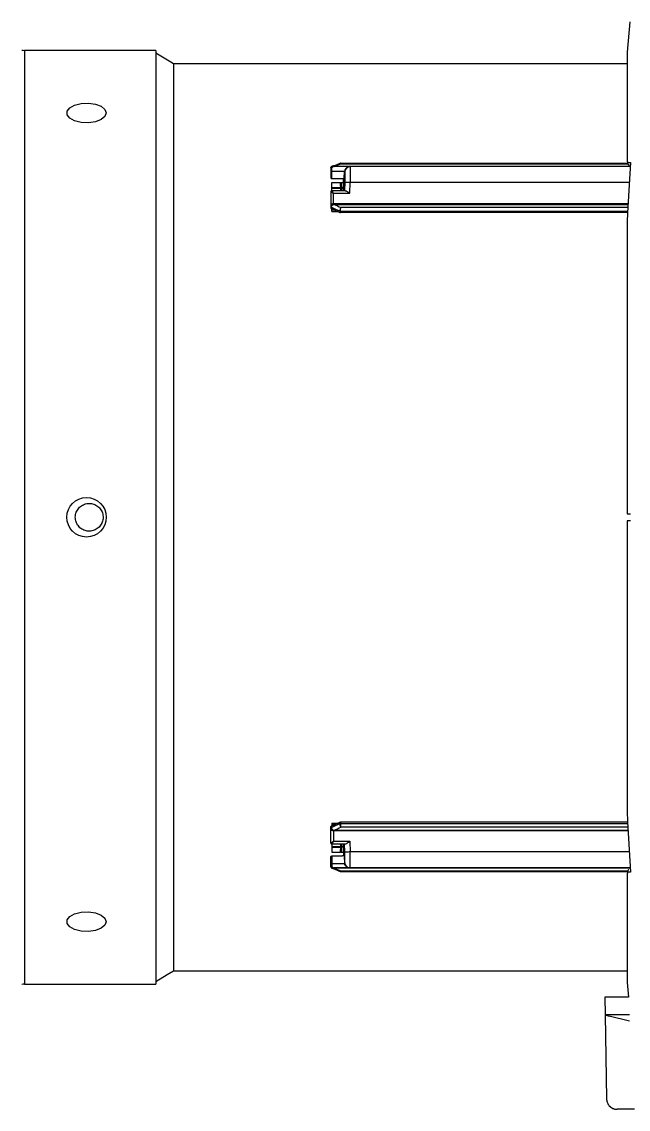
# Model space of a CAD drawing. Extents: x 7 to 113, y 1 to 87.
# Drawn here: x 70.98 to 74.39, y 33.49 to 39.6 of the extents above; entities that cross this region are included whole.
import ezdxf

# ---------------------------------------------------------------- set-up
doc = ezdxf.new("R2010")
doc.units = 0
doc.header["$MEASUREMENT"] = 0
doc.layers.add('OBJECT', color=7, linetype='CONTINUOUS')

msp = doc.modelspace()

# ---------------------------------------------------------------- linework, layer by layer
at = {"layer": 'OBJECT'}
for p, q in [((74.4, 39.6046), (74.3851, 39.4345)), ((71.7331, 39.4437), (70.9935, 39.4437)), ((70.9935, 39.4437), (70.9935, 34.1927)), ((71.7331, 39.4437), (71.7331, 34.1927)), ((74.3851, 39.4345), (74.3851, 38.8302)), ((74.3851, 39.4332), (74.3851, 38.8292)), ((71.8331, 39.3681), (71.8331, 34.2683)), ((74.3851, 39.3681), (71.8331, 39.3681)), ((72.7177, 38.7836), (72.7177, 38.7834)), ((72.7177, 38.7829), (72.7177, 38.7834)), ((72.7177, 38.7829), (72.7177, 38.775)), ((72.7177, 38.775), (72.7227, 38.775)), ((72.7177, 38.775), (72.7177, 38.7685)), ((72.7177, 38.7685), (72.7177, 38.7259)), ((72.7227, 38.7653), (72.7227, 38.775)), ((72.8241, 38.79), (72.7327, 38.79)), ((72.7353, 38.7912), (72.7329, 38.791)), ((72.7353, 38.79), (72.7353, 38.7912)), ((74.4017, 38.7912), (72.7353, 38.7912)), ((72.772, 38.8097), (74.3863, 38.8097)), ((72.7737, 38.806), (74.3876, 38.806)), ((72.8255, 38.79), (72.8241, 38.79)), ((74.4016, 38.79), (72.8255, 38.79)), ((74.3865, 38.8131), (74.4029, 38.8126)), ((74.4029, 38.8126), (74.3865, 38.5301)), ((72.7227, 38.7653), (72.7948, 38.7653)), ((72.7227, 38.7225), (72.7227, 38.7653)), ((72.7227, 38.7225), (72.7828, 38.7225)), ((72.7893, 38.655), (72.7878, 38.7187)), ((72.7895, 38.655), (72.7943, 38.7607)), ((72.7943, 38.7607), (72.7956, 38.7607)), ((72.7177, 38.65), (72.7177, 38.5731)), ((72.7227, 38.655), (72.7985, 38.655)), ((72.7231, 38.7008), (72.7882, 38.7008)), ((72.7231, 38.655), (72.7231, 38.7008)), ((72.7231, 38.6729), (72.7727, 38.6731)), ((72.7231, 38.6693), (72.7727, 38.6696)), ((72.7728, 38.6561), (72.7724, 38.7008)), ((72.7726, 38.7008), (72.7728, 38.6701)), ((72.7728, 38.6701), (72.7728, 38.6561)), ((72.7778, 38.6735), (72.7776, 38.7008)), ((72.7888, 38.6735), (72.7778, 38.6735)), ((72.7779, 38.6666), (72.789, 38.6666)), ((72.7779, 38.655), (72.7779, 38.6666)), ((72.7956, 38.7007), (72.7944, 38.655)), ((72.8241, 38.64), (72.8255, 38.7)), ((74.3964, 38.7), (72.8255, 38.7)), ((72.7327, 38.64), (72.8241, 38.64)), ((72.7327, 38.5806), (72.7327, 38.64)), ((72.7177, 38.5731), (72.7177, 38.5642)), ((72.7177, 38.5647), (72.7177, 38.5642)), ((72.7177, 38.5642), (72.7177, 38.5571)), ((72.7202, 38.5611), (72.7202, 38.5615)), ((72.7202, 38.5539), (72.7202, 38.5611)), ((72.7231, 38.5382), (72.7231, 38.5526)), ((72.7401, 38.5452), (72.7231, 38.5452)), ((72.7231, 38.5382), (72.7562, 38.5382)), ((72.7327, 38.5806), (72.7308, 38.5806)), ((72.7353, 38.5807), (72.7327, 38.5806)), ((72.7329, 38.5775), (72.7353, 38.5774)), ((72.7353, 38.5807), (72.7353, 38.5774)), ((74.3894, 38.5807), (72.7353, 38.5807)), ((72.7353, 38.5774), (74.3892, 38.5774)), ((72.7685, 38.5406), (72.7685, 38.5405)), ((72.7685, 38.5405), (72.7685, 38.5328)), ((72.771, 38.5401), (72.771, 38.5401)), ((72.771, 38.5323), (72.771, 38.5401)), ((72.771, 38.5401), (74.3871, 38.5401)), ((74.3866, 38.5323), (72.771, 38.5323)), ((74.3883, 38.5606), (72.7737, 38.5606)), ((74.3851, 38.4856), (74.3851, 36.8382)), ((74.3851, 38.4848), (74.3851, 36.8384)), ((74.3851, 36.8382), (74.4028, 36.8382)), ((74.3851, 36.7983), (74.3851, 35.1517)), ((74.3851, 36.7982), (74.3851, 35.1508)), ((74.4028, 36.7982), (74.3851, 36.7982)), ((72.7685, 35.0959), (72.7685, 35.1036)), ((72.771, 35.1041), (72.771, 35.0964)), ((74.3866, 35.1041), (72.771, 35.1041)), ((74.3865, 35.1063), (74.4029, 34.8238)), ((72.7177, 35.0722), (72.7177, 35.0793)), ((72.7177, 35.0717), (72.7177, 35.0722)), ((72.7177, 35.0634), (72.7177, 35.0722)), ((72.7177, 34.9865), (72.7177, 35.0634)), ((72.7202, 35.0826), (72.7202, 35.0753)), ((72.7202, 35.0753), (72.7202, 35.075)), ((72.7231, 35.0983), (72.7562, 35.0983)), ((72.7231, 35.0983), (72.7231, 35.0838)), ((72.7401, 35.0912), (72.7231, 35.0912)), ((72.7327, 35.0558), (72.7308, 35.0558)), ((72.7327, 35.0558), (72.7327, 34.9965)), ((72.7353, 35.0558), (72.7327, 35.0558)), ((72.7329, 35.0589), (72.7353, 35.0591)), ((72.7353, 35.0558), (72.7353, 35.0591)), ((72.7353, 35.0591), (74.3892, 35.0591)), ((74.3894, 35.0558), (72.7353, 35.0558)), ((72.7685, 35.0958), (72.7685, 35.0959)), ((72.771, 35.0964), (72.771, 35.0963)), ((72.771, 35.0963), (74.3871, 35.0963)), ((74.3883, 35.0758), (72.7737, 35.0758)), ((72.7227, 34.9815), (72.7985, 34.9815)), ((72.7231, 34.9815), (72.7231, 34.9356)), ((72.7327, 34.9965), (72.8241, 34.9965)), ((72.7728, 34.9803), (72.7724, 34.9356)), ((72.7728, 34.9664), (72.7728, 34.9803)), ((72.7779, 34.9815), (72.7779, 34.9699)), ((72.7893, 34.9815), (72.7878, 34.9178)), ((72.7895, 34.9815), (72.7943, 34.8757)), ((72.7956, 34.9357), (72.7944, 34.9815)), ((72.8241, 34.9965), (72.8255, 34.9365)), ((72.7231, 34.9671), (72.7727, 34.9669)), ((72.7231, 34.9636), (72.7727, 34.9634)), ((72.7231, 34.9356), (72.7882, 34.9356)), ((72.7726, 34.9356), (72.7728, 34.9664)), ((72.7778, 34.9629), (72.7776, 34.9356)), ((72.7888, 34.9629), (72.7778, 34.9629)), ((72.7779, 34.9699), (72.789, 34.9698)), ((74.3964, 34.9365), (72.8255, 34.9365)), ((72.7177, 34.8679), (72.7177, 34.9106)), ((72.7177, 34.8615), (72.7177, 34.8679)), ((72.7177, 34.8615), (72.7227, 34.8615)), ((72.7177, 34.8536), (72.7177, 34.8615)), ((72.7227, 34.914), (72.7227, 34.8711)), ((72.7227, 34.914), (72.7828, 34.914)), ((72.7227, 34.8711), (72.7227, 34.8615)), ((72.7227, 34.8711), (72.7948, 34.8711)), ((72.7943, 34.8757), (72.7956, 34.8757)), ((72.7177, 34.8536), (72.7177, 34.853)), ((72.7177, 34.8529), (72.7177, 34.853)), ((72.8241, 34.8465), (72.7327, 34.8465)), ((72.7353, 34.8452), (72.7329, 34.8454)), ((72.7353, 34.8465), (72.7353, 34.8452)), ((74.4017, 34.8452), (72.7353, 34.8452)), ((72.772, 34.8268), (74.3863, 34.8268)), ((72.7737, 34.8305), (74.3876, 34.8305)), ((72.8255, 34.8465), (72.8241, 34.8465)), ((74.4016, 34.8465), (72.8255, 34.8465)), ((74.3851, 34.8073), (74.3851, 34.2032)), ((74.3851, 34.8063), (74.3851, 34.2019)), ((74.4029, 34.8238), (74.3865, 34.8234)), ((71.8331, 34.2683), (74.3851, 34.2683)), ((70.9935, 34.1927), (71.7331, 34.1927)), ((74.3851, 34.2019), (74.3923, 34.1198)), ((74.2581, 34.1198), (74.2599, 34.0198)), ((74.3923, 34.1198), (74.2581, 34.1198)), ((74.2599, 34.0198), (74.2836, 34.0134)), ((74.3967, 34.0198), (74.2599, 34.0198)), ((74.26, 34.0198), (74.2681, 33.5488)), ((74.3969, 33.9842), (74.2836, 34.0136)), ((74.3285, 33.4898), (74.3281, 33.4898)), ((74.4262, 33.4898), (74.3285, 33.4898))]:
    msp.add_line(p, q, dxfattribs=at)
at = {"layer": 'OBJECT', "flags": 128}
for points in [[(71.8331, 39.3681), (71.8181, 39.3772), (71.7331, 39.4281)], [(71.4541, 39.092), (71.4466, 39.0719), (71.4251, 39.0546), (71.3926, 39.0423), (71.3533, 39.0367), (71.3127, 39.0386), (71.2762, 39.0477), (71.2487, 39.0628), (71.234, 39.0818), (71.234, 39.1022), (71.2487, 39.1212), (71.2762, 39.1363), (71.3127, 39.1454), (71.3533, 39.1472), (71.3926, 39.1417), (71.4251, 39.1294), (71.4466, 39.112), (71.4541, 39.092)], [(72.7177, 38.7685), (72.7178, 38.7679), (72.7181, 38.7673), (72.7186, 38.7668), (72.7192, 38.7663), (72.7199, 38.7659), (72.7208, 38.7656), (72.7217, 38.7654), (72.7227, 38.7653)], [(72.7177, 38.65), (72.7179, 38.6498), (72.7186, 38.6494), (72.7197, 38.6486), (72.7212, 38.6476), (72.7231, 38.6464), (72.7252, 38.645), (72.7276, 38.6434), (72.7301, 38.6417), (72.7327, 38.64)], [(72.7327, 38.64), (72.731, 38.6426), (72.7293, 38.6451), (72.7277, 38.6475), (72.7263, 38.6496), (72.7251, 38.6514), (72.7241, 38.6529), (72.7233, 38.6541), (72.7229, 38.6547), (72.7227, 38.655)], [(72.773, 38.655), (72.773, 38.6551), (72.7728, 38.6561)], [(72.7731, 38.655), (72.773, 38.6554), (72.7728, 38.6561)], [(72.8255, 38.7), (72.8198, 38.7001), (72.8142, 38.7002), (72.8091, 38.7004), (72.8046, 38.7005), (72.8009, 38.7006), (72.7981, 38.7006), (72.7963, 38.7007), (72.7956, 38.7007)], [(72.7327, 38.5806), (72.7327, 38.5802), (72.7328, 38.5798), (72.7328, 38.5794), (72.7328, 38.579), (72.7328, 38.5786), (72.7328, 38.5782), (72.7329, 38.5779), (72.7329, 38.5775)], [(72.7327, 35.0558), (72.7327, 35.0562), (72.7328, 35.0567), (72.7328, 35.0571), (72.7328, 35.0575), (72.7328, 35.0579), (72.7328, 35.0582), (72.7329, 35.0586), (72.7329, 35.0589)], [(72.7177, 34.9865), (72.7179, 34.9866), (72.7186, 34.9871), (72.7197, 34.9878), (72.7212, 34.9888), (72.7231, 34.9901), (72.7252, 34.9915), (72.7276, 34.9931), (72.7301, 34.9948), (72.7327, 34.9965)], [(72.7327, 34.9965), (72.731, 34.9939), (72.7293, 34.9914), (72.7277, 34.989), (72.7263, 34.9868), (72.7251, 34.985), (72.7241, 34.9835), (72.7233, 34.9824), (72.7229, 34.9817), (72.7227, 34.9815)], [(72.773, 34.9815), (72.773, 34.9813), (72.7728, 34.9803)], [(72.7731, 34.9815), (72.773, 34.981), (72.7728, 34.9803)], [(72.8255, 34.9365), (72.8198, 34.9363), (72.8142, 34.9362), (72.8091, 34.9361), (72.8046, 34.936), (72.8009, 34.9359), (72.7981, 34.9358), (72.7963, 34.9358), (72.7956, 34.9357)], [(72.7177, 34.8679), (72.7178, 34.8685), (72.7181, 34.8691), (72.7186, 34.8697), (72.7192, 34.8702), (72.7199, 34.8706), (72.7208, 34.8709), (72.7217, 34.8711), (72.7227, 34.8711)], [(71.4541, 34.5445), (71.4466, 34.5244), (71.4251, 34.5071), (71.3926, 34.4948), (71.3533, 34.4892), (71.3127, 34.4911), (71.2762, 34.5002), (71.2487, 34.5153), (71.234, 34.5343), (71.234, 34.5547), (71.2487, 34.5737), (71.2762, 34.5888), (71.3127, 34.5979), (71.3533, 34.5997), (71.3926, 34.5942), (71.4251, 34.5819), (71.4466, 34.5645), (71.4541, 34.5445)], [(71.7331, 34.2083), (71.7972, 34.2467), (71.8331, 34.2683)]]:
    msp.add_lwpolyline(points, dxfattribs=at)
at = {"layer": 'OBJECT'}
msp.add_circle((71.3431, 36.8182), 0.111, dxfattribs=at)
for centre, radius, start, end in [((70.9935, 39.5687), 0.125, 263.10272, 270), ((74.4001, 39.4332), 0.015, 175, 180), ((72.7327, 38.775), 0.015, 90, 180), ((72.7329, 38.7882), 0.00444, 133.40864, 144.64173), ((72.7314, 38.785), 0.00586, 94.95246, 99.95005), ((72.7302, 38.7909), 0.00265, 339.10428, 2.88317), ((72.8256, 38.76), 0.03, 90.01, 178.59315), ((74.4015, 38.8121), 0.015, 176.18882, 242.58832), ((72.7227, 38.65), 0.005, 90, 180), ((72.7772, 38.6691), 0.00446, 81.67279, 167.25063), ((72.7772, 38.671), 0.00449, 191.90741, 278.23599), ((71.8433, 38.6659), 0.9346, 0.03876, 0.46455), ((72.7215, 38.5651), 0.0038, 185.15599, 250.17204), ((72.7212, 38.5645), 0.00355, 185.39631, 253.06284), ((72.7171, 38.5672), 0.0158, 36.03803, 39.42058), ((72.7307, 38.5694), 0.00828, 88.71081, 92.21758), ((72.7711, 38.5468), 0.00671, 247.60253, 269.51385), ((72.771, 38.5467), 0.00667, 248.27783, 270.27347), ((72.7212, 35.0719), 0.00355, 106.93716, 174.60369), ((72.7215, 35.0714), 0.0038, 109.82796, 174.84401), ((72.7171, 35.0692), 0.0158, 320.57942, 323.96197), ((72.7307, 35.067), 0.00828, 267.78242, 271.28919), ((72.771, 35.0897), 0.00667, 89.72653, 111.72217), ((72.7711, 35.0896), 0.00671, 90.48615, 112.39747), ((72.7227, 34.9865), 0.005, 180, 270), ((72.7772, 34.9655), 0.00449, 81.76401, 168.09259), ((72.7772, 34.9674), 0.00446, 192.74937, 278.32721), ((71.8433, 34.9705), 0.9346, 359.53545, 359.96124), ((72.7327, 34.8615), 0.015, 180, 270), ((72.8256, 34.8765), 0.03, 181.40685, 269.99), ((72.7329, 34.8482), 0.00444, 215.35827, 226.59136), ((72.7314, 34.8515), 0.00586, 260.04995, 265.04754), ((72.7302, 34.8455), 0.00265, 357.11683, 20.89572), ((74.4015, 34.8244), 0.015, 117.41109, 183.81076), ((70.9935, 34.0677), 0.125, 90, 96.89728), ((74.4001, 34.2032), 0.015, 180, 185), ((74.3281, 33.5498), 0.06, 222.22732, 270)]:
    msp.add_arc(centre, radius, start, end, dxfattribs=at)
at = {"layer": 'OBJECT', "extrusion": (0, 0, -1)}
for centre, major_axis, ratio, start_param, end_param in [((72.7327, 38.775), (0, -0.015), 0.666667, 1.570796, 3.141593), ((72.4749, 36.8666), (4.3755, 2.0916), 0.34326, 4.933789, 4.942459), ((72.8241, 38.7), (-0.0015, -0.09), 0.016457, 3.141322, 4.712118), ((72.8242, 38.76), (0.0217, 0.0212), 0.979495, 3.949495, 4.104384), ((72.7941, 38.7007), (-0.0015, -0.06), 0.024678, 3.140983, 4.711779), ((72.4674, 36.8575), (4.3768, -2.0768), 0.341999, 4.60856, 4.619472), ((72.4449, 36.8666), (4.3597, -2.0687), 0.341999, 4.613885, 4.624846), ((72.4749, 36.8666), (4.3755, -2.0916), 0.34326, 4.608517, 4.617187)]:
    msp.add_ellipse(centre, major_axis=major_axis, ratio=ratio, start_param=start_param, end_param=end_param, dxfattribs=at)
at = {"layer": 'OBJECT'}
for centre, major_axis, ratio, start_param, end_param in [((72.4449, 36.7698), (4.3597, 2.0687), 0.341999, 4.613885, 4.624846), ((72.4674, 36.779), (4.3768, 2.0768), 0.341999, 4.60856, 4.619472), ((72.4749, 36.7698), (4.3755, 2.0916), 0.34326, 4.608517, 4.617187), ((72.7941, 34.9357), (-0.0015, 0.06), 0.024678, 3.140983, 4.711779), ((72.8241, 34.9365), (-0.0015, 0.09), 0.016457, 3.141322, 4.712118), ((72.7327, 34.8615), (0, 0.015), 0.666667, 1.570796, 3.141593), ((72.8242, 34.8765), (0.0217, -0.0212), 0.979495, 3.949495, 4.104384), ((72.4749, 36.7698), (4.3755, -2.0916), 0.34326, 4.933789, 4.942459)]:
    msp.add_ellipse(centre, major_axis=major_axis, ratio=ratio, start_param=start_param, end_param=end_param, dxfattribs=at)
for points, knots in [([(74.3851, 38.8302), (74.3852, 38.8255), (74.3853, 38.8159), (74.3861, 38.814), (74.3865, 38.8131)], [0, 0, 0, 0, 0.4877, 1, 1, 1, 1]), ([(72.7177, 38.7834), (72.718, 38.7846), (72.7184, 38.7868), (72.721, 38.7893), (72.7246, 38.7908), (72.7277, 38.7908), (72.7293, 38.7908)], [0, 0, 0, 0, 0.242425, 0.484559, 0.734506, 1, 1, 1, 1]), ([(72.7179, 38.7836), (72.7179, 38.7842), (72.7179, 38.786), (72.7195, 38.7887), (72.7217, 38.7909), (72.7234, 38.7914), (72.7239, 38.7916)], [0, 0, 0, 0, 0.155746, 0.49736, 0.844404, 1, 1, 1, 1]), ([(72.7238, 38.7917), (72.7273, 38.793), (72.7427, 38.7989), (72.7581, 38.8048), (72.77, 38.8093)], [0, 0, 0, 0, 0.226706, 1, 1, 1, 1]), ([(72.7299, 38.7915), (72.7283, 38.7919), (72.726, 38.7925), (72.7244, 38.7917), (72.7239, 38.7914)], [0, 0, 0, 0, 0.674301, 1, 1, 1, 1]), ([(72.7293, 38.7908), (72.7294, 38.7908), (72.7296, 38.7908), (72.7299, 38.7908), (72.7301, 38.7908), (72.7302, 38.7908), (72.7303, 38.7908), (72.7304, 38.7908), (72.7304, 38.7908), (72.7304, 38.7907), (72.7304, 38.7907)], [0, 0, 0, 0, 0.330462, 0.552221, 0.701502, 0.803179, 0.903775, 0.945204, 0.979355, 1, 1, 1, 1]), ([(72.7309, 38.7908), (72.7309, 38.7909), (72.7307, 38.7912), (72.7302, 38.7913), (72.7299, 38.7914), (72.7299, 38.7915)], [0, 0, 0, 0, 0.264475, 0.8659, 1, 1, 1, 1]), ([(72.7304, 38.7907), (72.7305, 38.7905), (72.7306, 38.79), (72.7307, 38.7899), (72.7308, 38.7899), (72.7308, 38.7898)], [0, 0, 0, 0, 0.531742, 0.875827, 1, 1, 1, 1]), ([(72.7308, 38.7898), (72.7308, 38.7899), (72.7309, 38.7899), (72.7309, 38.7901), (72.7309, 38.7905), (72.7309, 38.7908)], [0, 0, 0, 0, 0.127367, 0.466838, 1, 1, 1, 1]), ([(72.7329, 38.791), (72.7322, 38.791), (72.7316, 38.7909), (72.7309, 38.7908), (72.7309, 38.7908)], [0, 0, 0, 0, 0.97302, 1, 1, 1, 1]), ([(72.77, 38.8093), (72.7707, 38.8096), (72.7713, 38.8098), (72.772, 38.8097), (72.772, 38.8097)], [0, 0, 0, 0, 0.9690161, 1, 1, 1, 1]), ([(72.77, 38.8092), (72.7704, 38.8093), (72.7712, 38.8094), (72.7725, 38.8079), (72.7734, 38.8066), (72.7737, 38.806), (72.7737, 38.806)], [0, 0, 0, 0, 0.360871, 0.787438, 0.982069, 1, 1, 1, 1]), ([(72.7737, 38.806), (72.7737, 38.806), (72.7735, 38.8066), (72.7731, 38.808), (72.7725, 38.8095), (72.7721, 38.8095), (72.772, 38.8095)], [0, 0, 0, 0, 0.019718, 0.234342, 0.70462, 1, 1, 1, 1]), ([(72.8241, 38.79), (72.824, 38.79), (72.8204, 38.79), (72.8139, 38.7887), (72.8059, 38.7841), (72.8007, 38.7787), (72.7977, 38.7738), (72.7957, 38.7693), (72.7951, 38.7666), (72.7948, 38.7653)], [0, 0, 0, 0, 0.004728, 0.291689, 0.51902, 0.681357, 0.79015, 0.895017, 1, 1, 1, 1]), ([(74.3852, 38.8278), (74.3852, 38.8248), (74.3852, 38.8182), (74.3856, 38.8134), (74.3863, 38.8094), (74.3876, 38.8055), (74.3903, 38.8017), (74.3935, 38.799), (74.396, 38.7983), (74.3969, 38.798)], [0, 0, 0, 0, 0.2402821, 0.5300404, 0.6703038, 0.7734979, 0.8544897, 0.9491126, 1, 1, 1, 1]), ([(72.7177, 38.7259), (72.7178, 38.7255), (72.7179, 38.7247), (72.7187, 38.7237), (72.72, 38.7229), (72.7214, 38.7225), (72.7223, 38.7225), (72.7227, 38.7225)], [0, 0, 0, 0, 0.2151106, 0.4301961, 0.645194, 0.8598764, 1, 1, 1, 1]), ([(72.7878, 38.7187), (72.7878, 38.7191), (72.7876, 38.72), (72.7867, 38.7211), (72.7854, 38.722), (72.7841, 38.7224), (72.7832, 38.7224), (72.7828, 38.7225)], [0, 0, 0, 0, 0.21752, 0.435075, 0.652443, 0.869485, 1, 1, 1, 1]), ([(72.7985, 38.6548), (72.7991, 38.6548), (72.801, 38.6548), (72.8059, 38.6523), (72.8139, 38.6473), (72.8204, 38.6426), (72.824, 38.64), (72.8241, 38.64)], [0, 0, 0, 0, 0.100854, 0.315091, 0.615078, 0.993766, 1, 1, 1, 1]), ([(72.7308, 38.5806), (72.7299, 38.5805), (72.7276, 38.5803), (72.724, 38.5794), (72.7206, 38.5778), (72.7183, 38.5756), (72.7177, 38.5739), (72.7177, 38.5731), (72.7177, 38.5731)], [0, 0, 0, 0, 0.116665, 0.314977, 0.524421, 0.755199, 0.990675, 1, 1, 1, 1]), ([(72.7293, 38.5772), (72.7275, 38.5763), (72.724, 38.5745), (72.7201, 38.5707), (72.7181, 38.5673), (72.7178, 38.5654), (72.7177, 38.5647)], [0, 0, 0, 0, 0.303877, 0.585778, 0.849403, 1, 1, 1, 1]), ([(72.7177, 38.5731), (72.7177, 38.5731), (72.7177, 38.5733), (72.7179, 38.574), (72.7191, 38.575), (72.7219, 38.5761), (72.7254, 38.5769), (72.7281, 38.5771), (72.7293, 38.5772)], [0, 0, 0, 0, 0.010005, 0.107436, 0.369955, 0.606849, 0.826026, 1, 1, 1, 1]), ([(72.7177, 38.5571), (72.7178, 38.5567), (72.7179, 38.5559), (72.7188, 38.5547), (72.7197, 38.5541), (72.7202, 38.5539)], [0, 0, 0, 0, 0.322884, 0.645796, 1, 1, 1, 1]), ([(72.7202, 38.5615), (72.7204, 38.5627), (72.7208, 38.565), (72.7229, 38.5691), (72.726, 38.5731), (72.7285, 38.5754), (72.7299, 38.5765)], [0, 0, 0, 0, 0.242427, 0.484591, 0.734553, 1, 1, 1, 1]), ([(72.7304, 38.5777), (72.7304, 38.5777), (72.7304, 38.5776), (72.7303, 38.5776), (72.7301, 38.5775), (72.7298, 38.5774), (72.7294, 38.5773), (72.7293, 38.5772)], [0, 0, 0, 0, 0.032673, 0.074857, 0.183447, 0.638269, 1, 1, 1, 1]), ([(72.7299, 38.5765), (72.7301, 38.5767), (72.7304, 38.577), (72.7308, 38.5774), (72.7309, 38.5776), (72.7309, 38.5777)], [0, 0, 0, 0, 0.506959, 0.825507, 1, 1, 1, 1]), ([(72.7308, 38.5806), (72.7308, 38.5805), (72.7307, 38.58), (72.7306, 38.579), (72.7305, 38.5782), (72.7304, 38.5777)], [0, 0, 0, 0, 0.12404, 0.468175, 1, 1, 1, 1]), ([(72.7309, 38.5777), (72.7309, 38.5782), (72.7309, 38.579), (72.7309, 38.58), (72.7308, 38.5805), (72.7308, 38.5806)], [0, 0, 0, 0, 0.533189, 0.872704, 1, 1, 1, 1]), ([(72.7309, 38.5777), (72.7309, 38.5777), (72.7316, 38.5776), (72.7322, 38.5776), (72.7329, 38.5775)], [0, 0, 0, 0, 0.026996, 1, 1, 1, 1]), ([(72.7737, 38.5606), (72.7737, 38.5606), (72.7734, 38.56), (72.7725, 38.558), (72.7711, 38.5543), (72.7698, 38.5493), (72.7688, 38.5445), (72.7686, 38.5419), (72.7685, 38.5406)], [0, 0, 0, 0, 0.009468, 0.112298, 0.337634, 0.5596, 0.779767, 1, 1, 1, 1]), ([(72.7685, 38.5328), (72.769, 38.5326), (72.7698, 38.5323), (72.7707, 38.5323), (72.771, 38.5323)], [0, 0, 0, 0, 0.642253, 1, 1, 1, 1]), ([(72.771, 38.5401), (72.7711, 38.5414), (72.7712, 38.544), (72.7717, 38.549), (72.7724, 38.554), (72.7731, 38.5579), (72.7735, 38.5599), (72.7737, 38.5606), (72.7737, 38.5606)], [0, 0, 0, 0, 0.220257, 0.440431, 0.662365, 0.887714, 0.990544, 1, 1, 1, 1]), ([(74.3865, 38.5301), (74.3861, 38.5221), (74.3853, 38.5058), (74.3852, 38.4924), (74.3851, 38.4856)], [0, 0, 0, 0, 0.494003, 1, 1, 1, 1]), ([(71.28, 36.8182), (71.2808, 36.8094), (71.2825, 36.7919), (71.296, 36.7685), (71.3158, 36.7507), (71.3406, 36.7405), (71.3673, 36.7391), (71.393, 36.7466), (71.4147, 36.7622), (71.4301, 36.7841), (71.4373, 36.8098), (71.4356, 36.8365), (71.4252, 36.8611), (71.4072, 36.8809), (71.3837, 36.8936), (71.3573, 36.8979), (71.331, 36.8931), (71.3077, 36.8799), (71.2902, 36.8598), (71.2812, 36.838), (71.2803, 36.8237), (71.28, 36.8182)], [0, 0, 0, 0, 0.053672, 0.107345, 0.16103, 0.214729, 0.268409, 0.322073, 0.375743, 0.429437, 0.483131, 0.536804, 0.590467, 0.644147, 0.697844, 0.751532, 0.805198, 0.858865, 0.912552, 0.966248, 1, 1, 1, 1]), ([(72.7685, 35.1036), (72.769, 35.1038), (72.7698, 35.1041), (72.7707, 35.1041), (72.771, 35.1041)], [0, 0, 0, 0, 0.642253, 1, 1, 1, 1]), ([(74.3851, 35.1508), (74.3852, 35.1442), (74.3853, 35.1309), (74.3861, 35.1146), (74.3865, 35.1063)], [0, 0, 0, 0, 0.491585, 1, 1, 1, 1]), ([(72.7177, 35.0793), (72.7178, 35.0797), (72.7179, 35.0806), (72.7188, 35.0818), (72.7197, 35.0823), (72.7202, 35.0826)], [0, 0, 0, 0, 0.322884, 0.645796, 1, 1, 1, 1]), ([(72.7293, 35.0592), (72.7275, 35.0601), (72.724, 35.062), (72.7201, 35.0658), (72.7181, 35.0691), (72.7178, 35.071), (72.7177, 35.0717)], [0, 0, 0, 0, 0.303877, 0.585778, 0.849403, 1, 1, 1, 1]), ([(72.7308, 35.0558), (72.7299, 35.0559), (72.7276, 35.0561), (72.724, 35.057), (72.7206, 35.0587), (72.7183, 35.0608), (72.7177, 35.0625), (72.7177, 35.0634), (72.7177, 35.0634)], [0, 0, 0, 0, 0.116665, 0.314977, 0.524421, 0.755199, 0.990675, 1, 1, 1, 1]), ([(72.7177, 35.0634), (72.7177, 35.0634), (72.7177, 35.0632), (72.7179, 35.0625), (72.7191, 35.0614), (72.7219, 35.0603), (72.7254, 35.0595), (72.7281, 35.0593), (72.7293, 35.0592)], [0, 0, 0, 0, 0.010005, 0.107436, 0.369955, 0.606849, 0.826026, 1, 1, 1, 1]), ([(72.7202, 35.075), (72.7204, 35.0738), (72.7208, 35.0714), (72.7229, 35.0674), (72.726, 35.0633), (72.7285, 35.0611), (72.7299, 35.0599)], [0, 0, 0, 0, 0.242427, 0.484591, 0.734553, 1, 1, 1, 1]), ([(72.7304, 35.0588), (72.7304, 35.0588), (72.7304, 35.0588), (72.7303, 35.0589), (72.7301, 35.059), (72.7298, 35.0591), (72.7294, 35.0592), (72.7293, 35.0592)], [0, 0, 0, 0, 0.032673, 0.074857, 0.183447, 0.638269, 1, 1, 1, 1]), ([(72.7299, 35.0599), (72.7301, 35.0598), (72.7304, 35.0595), (72.7308, 35.0591), (72.7309, 35.0588), (72.7309, 35.0588)], [0, 0, 0, 0, 0.506959, 0.825507, 1, 1, 1, 1]), ([(72.7308, 35.0558), (72.7308, 35.056), (72.7307, 35.0564), (72.7306, 35.0575), (72.7305, 35.0583), (72.7304, 35.0588)], [0, 0, 0, 0, 0.12404, 0.468175, 1, 1, 1, 1]), ([(72.7309, 35.0588), (72.7309, 35.0583), (72.7309, 35.0575), (72.7309, 35.0564), (72.7308, 35.056), (72.7308, 35.0558)], [0, 0, 0, 0, 0.533189, 0.872704, 1, 1, 1, 1]), ([(72.7309, 35.0588), (72.7309, 35.0588), (72.7316, 35.0589), (72.7322, 35.0589), (72.7329, 35.0589)], [0, 0, 0, 0, 0.026996, 1, 1, 1, 1]), ([(72.7737, 35.0758), (72.7737, 35.0759), (72.7734, 35.0765), (72.7725, 35.0784), (72.7711, 35.0822), (72.7698, 35.0871), (72.7688, 35.0919), (72.7686, 35.0945), (72.7685, 35.0958)], [0, 0, 0, 0, 0.009468, 0.112298, 0.337634, 0.5596, 0.779767, 1, 1, 1, 1]), ([(72.771, 35.0963), (72.7711, 35.095), (72.7712, 35.0924), (72.7717, 35.0875), (72.7724, 35.0824), (72.7731, 35.0786), (72.7735, 35.0765), (72.7737, 35.0759), (72.7737, 35.0758)], [0, 0, 0, 0, 0.220257, 0.440431, 0.662365, 0.887714, 0.990544, 1, 1, 1, 1]), ([(72.7985, 34.9816), (72.7991, 34.9816), (72.801, 34.9817), (72.8059, 34.9841), (72.8139, 34.9891), (72.8204, 34.9938), (72.824, 34.9964), (72.8241, 34.9965)], [0, 0, 0, 0, 0.100854, 0.315091, 0.615078, 0.993766, 1, 1, 1, 1]), ([(72.7878, 34.9178), (72.7878, 34.9173), (72.7876, 34.9165), (72.7867, 34.9153), (72.7854, 34.9145), (72.7841, 34.914), (72.7832, 34.914), (72.7828, 34.914)], [0, 0, 0, 0, 0.21752, 0.435075, 0.652443, 0.869485, 1, 1, 1, 1]), ([(72.7177, 34.9106), (72.7178, 34.9109), (72.7179, 34.9117), (72.7187, 34.9127), (72.72, 34.9135), (72.7214, 34.9139), (72.7223, 34.914), (72.7227, 34.914)], [0, 0, 0, 0, 0.2151106, 0.4301961, 0.645194, 0.8598764, 1, 1, 1, 1]), ([(72.8241, 34.8465), (72.824, 34.8465), (72.8204, 34.8465), (72.8139, 34.8477), (72.8059, 34.8523), (72.8007, 34.8577), (72.7977, 34.8626), (72.7957, 34.8672), (72.7951, 34.8698), (72.7948, 34.8711)], [0, 0, 0, 0, 0.004728, 0.291689, 0.51902, 0.681357, 0.79015, 0.895017, 1, 1, 1, 1]), ([(72.7177, 34.853), (72.718, 34.8519), (72.7184, 34.8496), (72.721, 34.8472), (72.7246, 34.8456), (72.7277, 34.8456), (72.7293, 34.8456)], [0, 0, 0, 0, 0.242425, 0.484559, 0.734506, 1, 1, 1, 1]), ([(72.7179, 34.8528), (72.7179, 34.8523), (72.7179, 34.8504), (72.7195, 34.8477), (72.7217, 34.8456), (72.7234, 34.8451), (72.7239, 34.8449)], [0, 0, 0, 0, 0.155746, 0.49736, 0.844404, 1, 1, 1, 1]), ([(72.7238, 34.8448), (72.7273, 34.8434), (72.7427, 34.8375), (72.7581, 34.8316), (72.77, 34.8271)], [0, 0, 0, 0, 0.226706, 1, 1, 1, 1]), ([(72.7299, 34.845), (72.7283, 34.8446), (72.726, 34.844), (72.7244, 34.8448), (72.7239, 34.845)], [0, 0, 0, 0, 0.674301, 1, 1, 1, 1]), ([(72.7293, 34.8456), (72.7294, 34.8456), (72.7296, 34.8456), (72.7299, 34.8456), (72.7301, 34.8456), (72.7302, 34.8456), (72.7303, 34.8456), (72.7304, 34.8457), (72.7304, 34.8457), (72.7304, 34.8457), (72.7304, 34.8457)], [0, 0, 0, 0, 0.330462, 0.552221, 0.701502, 0.803179, 0.903775, 0.945204, 0.979355, 1, 1, 1, 1]), ([(72.7309, 34.8456), (72.7309, 34.8456), (72.7307, 34.8453), (72.7302, 34.8451), (72.7299, 34.845), (72.7299, 34.845)], [0, 0, 0, 0, 0.264475, 0.8659, 1, 1, 1, 1]), ([(72.7304, 34.8457), (72.7305, 34.846), (72.7306, 34.8464), (72.7307, 34.8466), (72.7308, 34.8466), (72.7308, 34.8466)], [0, 0, 0, 0, 0.531742, 0.875827, 1, 1, 1, 1]), ([(72.7308, 34.8466), (72.7308, 34.8466), (72.7309, 34.8466), (72.7309, 34.8464), (72.7309, 34.8459), (72.7309, 34.8456)], [0, 0, 0, 0, 0.127367, 0.466838, 1, 1, 1, 1]), ([(72.7329, 34.8454), (72.7322, 34.8455), (72.7316, 34.8455), (72.7309, 34.8456), (72.7309, 34.8456)], [0, 0, 0, 0, 0.97302, 1, 1, 1, 1]), ([(72.77, 34.8272), (72.7704, 34.8271), (72.7712, 34.827), (72.7725, 34.8285), (72.7734, 34.8299), (72.7737, 34.8304), (72.7737, 34.8305)], [0, 0, 0, 0, 0.360871, 0.787438, 0.982069, 1, 1, 1, 1]), ([(72.77, 34.8271), (72.7707, 34.8269), (72.7713, 34.8266), (72.772, 34.8268), (72.772, 34.8268)], [0, 0, 0, 0, 0.9690161, 1, 1, 1, 1]), ([(72.7737, 34.8305), (72.7737, 34.8304), (72.7735, 34.8299), (72.7731, 34.8284), (72.7725, 34.8269), (72.7721, 34.8269), (72.772, 34.8269)], [0, 0, 0, 0, 0.019718, 0.234342, 0.70462, 1, 1, 1, 1]), ([(74.3934, 34.8368), (74.3927, 34.8364), (74.3909, 34.8354), (74.3889, 34.8329), (74.3873, 34.8301), (74.3865, 34.8275), (74.3858, 34.8244), (74.3851, 34.8184), (74.3851, 34.8092), (74.3851, 34.8025)], [0, 0, 0, 0, 0.038374, 0.104773, 0.165148, 0.225297, 0.307656, 0.496495, 1, 1, 1, 1]), ([(74.3865, 34.8234), (74.3861, 34.8224), (74.3854, 34.8206), (74.3851, 34.8121), (74.3851, 34.8069), (74.3851, 34.8063)], [0, 0, 0, 0, 0.489871, 0.942618, 1, 1, 1, 1]), ([(74.2681, 33.5488), (74.2688, 33.5424), (74.2703, 33.5296), (74.2798, 33.5125), (74.2939, 33.4993), (74.3109, 33.4912), (74.3229, 33.4902), (74.3285, 33.4898)], [0, 0, 0, 0, 0.198026, 0.395859, 0.598899, 0.814821, 1, 1, 1, 1])]:
    msp.add_open_spline(points, degree=3, knots=knots, dxfattribs=at)

doc.saveas('drawing.dxf')
